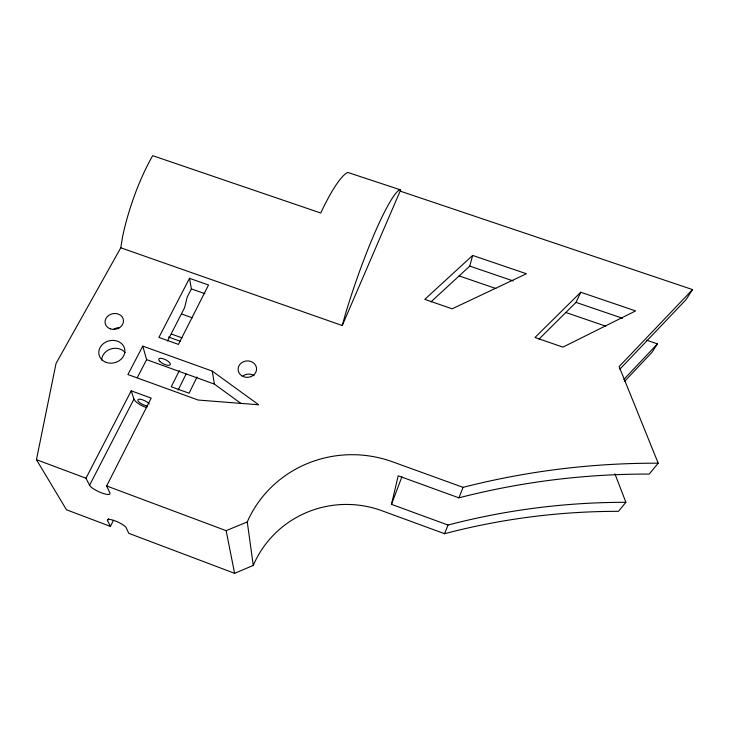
<?xml version="1.0" encoding="UTF-8"?>
<svg xmlns="http://www.w3.org/2000/svg" width="729" height="729" viewBox="0 0 729 729"><rect width="100%" height="100%" fill="white"/><g stroke="black" fill="none" stroke-linecap="round" stroke-linejoin="round"><path stroke-width="1.09" d="M120.786 247.787L342.247 325.535L400.668 189.914L347.769 172.436A105.295 18.626 -71.3 0 0 320.742 213.023L152.68 155.669A103.8 33.935 -72.3 0 0 122.672 236.178L120.786 247.787L56.042 363.434L36.45 459.68L66.476 509.771L110.434 526.393L113.469 520.296M614.93 473.868L625.883 502.317A1479.396 1014.795 80.8 0 0 448.016 525.044L391.482 504.35L398.18 475.791L458.878 497.834A1718.417 1135.436 80.5 0 1 649.22 474.069L658.187 463.197L619.14 366.587L692.55 289.586L400.476 191.226M430.93 301.906L469.768 266.103L472.647 255.442L526.429 273.749L452.135 308.814L424.797 299.355L472.647 255.442M342.247 325.535L345.409 314.126A105.787 13.569 -71.1 0 1 399.41 189.822L400.668 189.914M391.482 504.35L401.889 476.812M108.539 518.629L107.528 520.661A10.306 2.36 24.3 0 1 115.264 520.943A10.306 2.36 24.3 0 1 126.153 527.696L128.787 533.336L234.61 573.331L253.264 565.412A101.832 100.465 13.1 0 1 381.987 510.756L444.553 533.71L448.016 525.044M458.878 497.834L463.07 487.355A1822.345 1185.518 80.4 0 1 658.187 463.197M539.004 339.113L576.028 302.389L580.749 292.238L635.606 310.918L562.906 347.132L534.995 337.481L580.749 292.238M197.03 377.021L189.075 393.223L171.251 386.762L179.325 370.633M178.104 390.115L186.105 374.013M106.653 485.951L151.195 398.107L131.229 390.835L85.967 478.215L89.567 485.295A11.327 2.816 24.9 0 0 101.586 492.904A11.327 2.816 24.9 0 0 109.906 492.922L106.653 485.951L226.136 530.666L247.268 521.918A115.31 111.974 10.7 0 1 392.466 461.785L463.07 487.355M167.515 340.999L184.61 307.665L187.198 297.049L191.381 288.903L189.513 278.323L208.54 285.012L178.432 344.407L158.904 337.409L189.513 278.323M89.567 485.295L133.954 399.064L131.229 390.835M137.325 377.586L146.62 359.652L142.784 346.12L212.248 371.097L258.695 404.777L198.215 400.048L127.912 374.533L142.784 346.12M646.659 340.197L657.43 343.888L651.999 352.289L624.707 381.212M692.55 289.586L686.007 299.692L619.832 369.229M625.883 502.317L618.438 511.33A1411.226 978.856 80.9 0 0 444.553 533.71M623.86 379.417L657.43 343.888M469.768 266.103L513.125 280.911M576.028 302.389L622.539 318.272M459.197 275.945L495.829 288.502M565.85 312.504L605.717 326.164M191.381 288.903L204.895 293.669M181.548 313.999L192.256 317.798M171.433 334.064L181.986 337.837M168.508 337.035L180.218 341.236M146.62 359.652L214.399 384.11L240.679 403.237M36.45 459.68L85.967 478.215M107.528 520.661L110.434 526.393M226.136 530.666L234.61 573.331M212.248 371.097L214.399 384.11M247.268 521.918L253.264 565.412M147.431 406.026A6.534 2.141 25.8 0 1 138.774 401.797A6.534 2.141 25.8 0 1 140.989 399.383A6.534 2.141 25.8 0 1 149.254 404.03M113.706 329.298A9.058 7.746 -12.4 0 1 119.656 327.658M243.176 375.79A9.021 8.065 -4.8 0 1 254.12 375.663M101.641 360.126A12.958 11.172 -13.8 0 1 110.799 348.991A12.958 11.172 -13.8 0 1 125.106 352.544M146.83 407.629A10.889 3.572 25.8 0 1 133.954 399.064M159.879 361.429A6.406 2.342 26.3 0 0 169.921 365.074A6.406 2.342 26.3 0 0 163.87 358.996A6.406 2.342 26.3 0 0 159.879 361.429M110.279 328.834A9.286 7.891 -12 0 0 123.465 320.304A9.286 7.891 -12 0 0 109.049 315.192A9.286 7.891 -12 0 0 110.279 328.834M241.691 375.736A9.249 8.229 -4.5 0 0 256.499 370.068A9.249 8.229 -4.5 0 0 243.814 361.575A9.249 8.229 -4.5 0 0 241.691 375.736M106.206 362.386A13.149 11.3 -13.6 0 0 124.841 350.102A13.149 11.3 -13.6 0 0 104.447 342.84A13.149 11.3 -13.6 0 0 106.206 362.386"/></g></svg>
